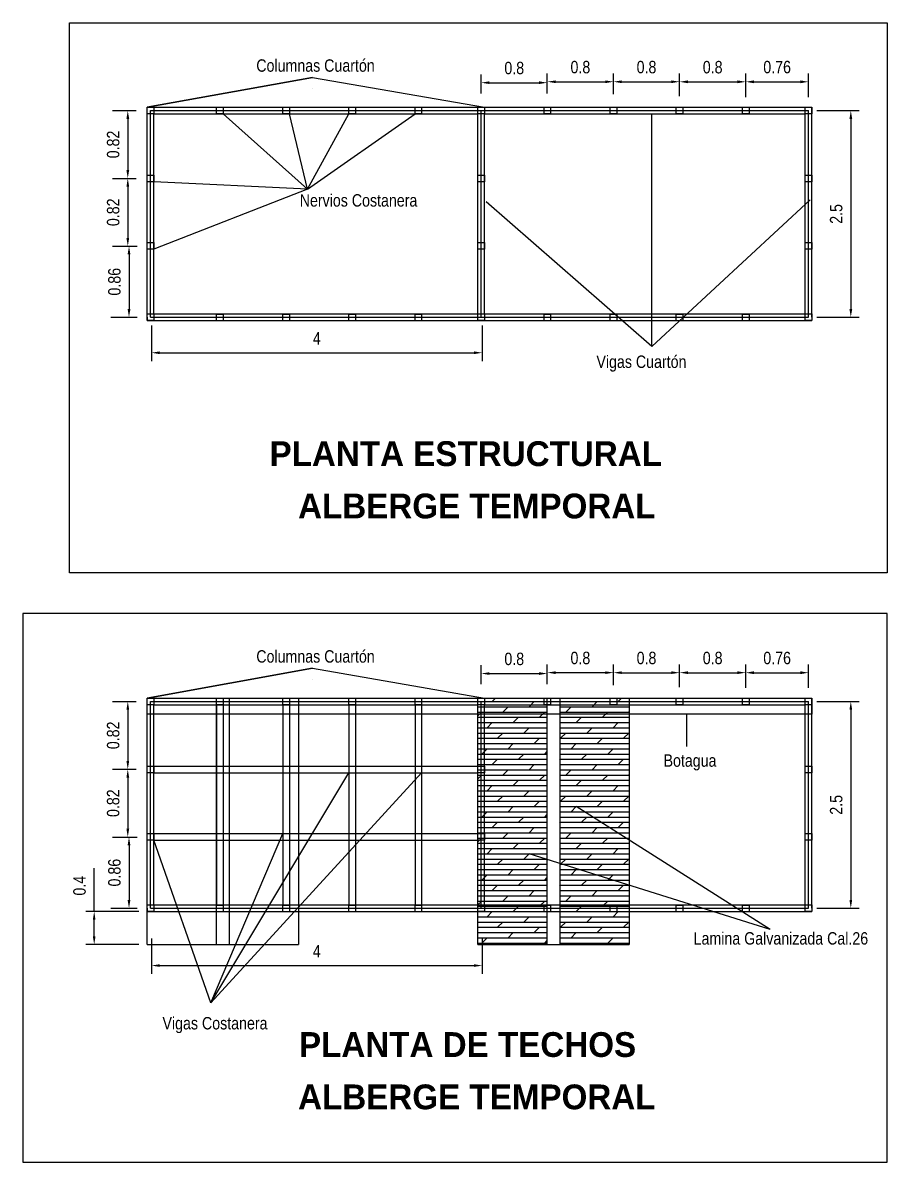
# Model space of a CAD drawing. Extents: x 104.2 to 136.4, y 194.3 to 210.3.
# Drawn here: x 104.24 to 114.7, y 196.55 to 210.33 of the extents above; entities that cross this region are included whole.
import ezdxf

# ---------------------------------------------------------------- set-up
doc = ezdxf.new("R2010")
doc.units = 0
doc.layers.get('0').update_dxf_attribs({"linetype": 'CONTINUOUS'})
doc.layers.get('DEFPOINTS').update_dxf_attribs({"linetype": 'CONTINUOUS'})
for name, color, linetype in [('COTAS', 2, 'CONTINUOUS'), ('ESTRUCTURA', 8, 'CONTINUOUS'), ('LAYER1', 9, 'CONTINUOUS'), ('MADERA', 7, 'CONTINUOUS'), ('MARCO', 1, 'CONTINUOUS'), ('TECHO', 6, 'CONTINUOUS'), ('TEXTO', 2, 'CONTINUOUS')]:
    doc.layers.add(name, color=color, linetype=linetype)
doc.styles.get("Standard").update_dxf_attribs({"font": 'ARIALN.TTF', "height": 0.15})
doc.styles.add('STYLE1', font='', dxfattribs={"height": 0.3})
doc.styles.get('STYLE1').set_extended_font_data('Britannic Bold', bold=True)
doc.dimstyles.get("Standard").update_dxf_attribs({"dimtxt": 0.18, "dimasz": 0.18, "dimexe": 0.18, "dimexo": 0.0625, "dimgap": 0.09, "dimtad": 0, "dimtih": 1, "dimtoh": 1, "dimdec": 4, "dimzin": 0, "dimtxsty": 'STANDARD', "dimcen": 0.09, "dimazin": 3, "dimtfac": 1, "dimtdec": 4, "dimtofl": 0, "dimtmove": 0, "dimatfit": 3, "dimtolj": 1, "dimtzin": 0})

# ---------------------------------------------------------------- blocks, each defined once
blk = doc.blocks.new('*D0')
at = {"color": 0, "linetype": 'BYBLOCK'}
for p, q in [((105.326, 209.267), (105.609, 209.267)), ((105.509, 209.167), (105.509, 208.547)), ((105.326, 208.447), (105.609, 208.447))]:
    blk.add_line(p, q, dxfattribs=at)
for points in [[(105.493, 209.167), (105.526, 209.167), (105.509, 209.267)], [(105.493, 208.547), (105.526, 208.547), (105.509, 208.447)]]:
    blk.add_solid(points, dxfattribs=at)
at = {"layer": 'DEFPOINTS', "color": 0, "linetype": 'BYBLOCK'}
for p in [(105.226, 209.267), (105.226, 208.447), (105.509, 208.447)]:
    blk.add_point(p, dxfattribs=at)
at = {"color": 0, "linetype": 'BYBLOCK', "insert": (105.333, 208.857), "char_height": 0.15, "attachment_point": 5, "rotation": 90}
blk.add_mtext('\\A1;0.82', dxfattribs=at)
blk = doc.blocks.new('*D1')
at = {"color": 0, "linetype": 'BYBLOCK'}
for p, q in [((105.426, 208.447), (105.609, 208.447)), ((105.509, 208.347), (105.509, 207.727)), ((105.326, 207.627), (105.609, 207.627))]:
    blk.add_line(p, q, dxfattribs=at)
for points in [[(105.493, 208.347), (105.526, 208.347), (105.509, 208.447)], [(105.493, 207.727), (105.526, 207.727), (105.509, 207.627)]]:
    blk.add_solid(points, dxfattribs=at)
at = {"layer": 'DEFPOINTS', "color": 0, "linetype": 'BYBLOCK'}
for p in [(105.326, 208.447), (105.226, 207.627), (105.509, 207.627)]:
    blk.add_point(p, dxfattribs=at)
at = {"color": 0, "linetype": 'BYBLOCK', "insert": (105.333, 208.037), "char_height": 0.15, "attachment_point": 5, "rotation": 90}
blk.add_mtext('\\A1;0.82', dxfattribs=at)
blk = doc.blocks.new('*D2')
at = {"color": 0, "linetype": 'BYBLOCK'}
for p, q in [((105.326, 207.627), (105.624, 207.627)), ((105.524, 207.527), (105.524, 206.867)), ((105.306, 206.767), (105.624, 206.767))]:
    blk.add_line(p, q, dxfattribs=at)
for points in [[(105.507, 207.527), (105.541, 207.527), (105.524, 207.627)], [(105.507, 206.867), (105.541, 206.867), (105.524, 206.767)]]:
    blk.add_solid(points, dxfattribs=at)
at = {"layer": 'DEFPOINTS', "color": 0, "linetype": 'BYBLOCK'}
for p in [(105.226, 207.627), (105.206, 206.767), (105.524, 206.767)]:
    blk.add_point(p, dxfattribs=at)
at = {"color": 0, "linetype": 'BYBLOCK', "insert": (105.348, 207.197), "char_height": 0.15, "attachment_point": 5, "rotation": 90}
blk.add_mtext('\\A1;0.86', dxfattribs=at)
blk = doc.blocks.new('*D3')
at = {"color": 0, "linetype": 'BYBLOCK'}
for p, q in [((109.784, 209.953), (109.784, 210.182)), ((110.584, 209.953), (110.584, 210.182)), ((109.884, 210.082), (110.484, 210.082))]:
    blk.add_line(p, q, dxfattribs=at)
for points in [[(109.884, 210.099), (109.884, 210.066), (109.784, 210.082)], [(110.484, 210.099), (110.484, 210.066), (110.584, 210.082)]]:
    blk.add_solid(points, dxfattribs=at)
at = {"layer": 'DEFPOINTS', "color": 0, "linetype": 'BYBLOCK'}
for p in [(110.584, 210.082), (109.784, 209.853), (110.584, 209.853)]:
    blk.add_point(p, dxfattribs=at)
at = {"color": 0, "linetype": 'BYBLOCK', "insert": (110.184, 210.259), "char_height": 0.15, "attachment_point": 5}
blk.add_mtext('\\A1;0.8', dxfattribs=at)
blk = doc.blocks.new('*D4')
at = {"color": 0, "linetype": 'BYBLOCK'}
for p, q in [((110.584, 209.953), (110.584, 210.194)), ((111.384, 209.953), (111.384, 210.194)), ((110.684, 210.094), (111.284, 210.094))]:
    blk.add_line(p, q, dxfattribs=at)
for points in [[(110.684, 210.11), (110.684, 210.077), (110.584, 210.094)], [(111.284, 210.11), (111.284, 210.077), (111.384, 210.094)]]:
    blk.add_solid(points, dxfattribs=at)
at = {"layer": 'DEFPOINTS', "color": 0, "linetype": 'BYBLOCK'}
for p in [(111.384, 210.094), (110.584, 209.853), (111.384, 209.853)]:
    blk.add_point(p, dxfattribs=at)
at = {"color": 0, "linetype": 'BYBLOCK', "insert": (110.984, 210.27), "char_height": 0.15, "attachment_point": 5}
blk.add_mtext('\\A1;0.8', dxfattribs=at)
blk = doc.blocks.new('*D5')
at = {"color": 0, "linetype": 'BYBLOCK'}
for p, q in [((111.384, 209.953), (111.384, 210.205)), ((112.184, 209.953), (112.184, 210.205)), ((111.484, 210.105), (112.084, 210.105))]:
    blk.add_line(p, q, dxfattribs=at)
for points in [[(111.484, 210.121), (111.484, 210.088), (111.384, 210.105)], [(112.084, 210.121), (112.084, 210.088), (112.184, 210.105)]]:
    blk.add_solid(points, dxfattribs=at)
at = {"layer": 'DEFPOINTS', "color": 0, "linetype": 'BYBLOCK'}
for p in [(112.184, 210.105), (111.384, 209.853), (112.184, 209.853)]:
    blk.add_point(p, dxfattribs=at)
at = {"color": 0, "linetype": 'BYBLOCK', "insert": (111.784, 210.281), "char_height": 0.15, "attachment_point": 5}
blk.add_mtext('\\A1;0.8', dxfattribs=at)
blk = doc.blocks.new('*D6')
at = {"color": 0, "linetype": 'BYBLOCK'}
for p, q in [((112.184, 209.953), (112.184, 210.227)), ((112.984, 209.953), (112.984, 210.227)), ((112.284, 210.127), (112.884, 210.127))]:
    blk.add_line(p, q, dxfattribs=at)
for points in [[(112.284, 210.144), (112.284, 210.11), (112.184, 210.127)], [(112.884, 210.144), (112.884, 210.11), (112.984, 210.127)]]:
    blk.add_solid(points, dxfattribs=at)
at = {"layer": 'DEFPOINTS', "color": 0, "linetype": 'BYBLOCK'}
for p in [(112.984, 210.127), (112.184, 209.853), (112.984, 209.853)]:
    blk.add_point(p, dxfattribs=at)
at = {"color": 0, "linetype": 'BYBLOCK', "insert": (112.584, 210.303), "char_height": 0.15, "attachment_point": 5}
blk.add_mtext('\\A1;0.8', dxfattribs=at)
blk = doc.blocks.new('*D7')
at = {"color": 0, "linetype": 'BYBLOCK'}
for p, q in [((112.984, 209.953), (112.984, 210.238)), ((113.744, 209.953), (113.744, 210.238)), ((113.084, 210.138), (113.644, 210.138))]:
    blk.add_line(p, q, dxfattribs=at)
for points in [[(113.084, 210.155), (113.084, 210.121), (112.984, 210.138)], [(113.644, 210.155), (113.644, 210.121), (113.744, 210.138)]]:
    blk.add_solid(points, dxfattribs=at)
at = {"layer": 'DEFPOINTS', "color": 0, "linetype": 'BYBLOCK'}
for p in [(113.744, 210.138), (112.984, 209.853), (113.744, 209.853)]:
    blk.add_point(p, dxfattribs=at)
at = {"color": 0, "linetype": 'BYBLOCK', "insert": (113.364, 210.315), "char_height": 0.15, "attachment_point": 5}
blk.add_mtext('\\A1;0.76', dxfattribs=at)
blk = doc.blocks.new('*D8')
at = {"color": 0, "linetype": 'BYBLOCK'}
for p, q in [((113.844, 209.267), (114.355, 209.267)), ((114.255, 209.167), (114.255, 206.867)), ((113.844, 206.767), (114.355, 206.767))]:
    blk.add_line(p, q, dxfattribs=at)
for points in [[(114.239, 209.167), (114.272, 209.167), (114.255, 209.267)], [(114.239, 206.867), (114.272, 206.867), (114.255, 206.767)]]:
    blk.add_solid(points, dxfattribs=at)
at = {"layer": 'DEFPOINTS', "color": 0, "linetype": 'BYBLOCK'}
for p in [(113.744, 209.267), (113.744, 206.767), (114.255, 206.767)]:
    blk.add_point(p, dxfattribs=at)
at = {"color": 0, "linetype": 'BYBLOCK', "insert": (114.079, 208.017), "char_height": 0.15, "attachment_point": 5, "rotation": 90}
blk.add_mtext('\\A1;2.5', dxfattribs=at)
blk = doc.blocks.new('*D9')
at = {"color": 0, "linetype": 'BYBLOCK'}
for p, q in [((109.784, 206.667), (109.784, 206.238)), ((113.784, 206.667), (113.784, 206.238)), ((109.884, 206.338), (113.684, 206.338))]:
    blk.add_line(p, q, dxfattribs=at)
for points in [[(109.884, 206.355), (109.884, 206.322), (109.784, 206.338)], [(113.684, 206.355), (113.684, 206.322), (113.784, 206.338)]]:
    blk.add_solid(points, dxfattribs=at)
at = {"layer": 'DEFPOINTS', "color": 0, "linetype": 'BYBLOCK'}
for p in [(109.784, 206.767), (113.784, 206.767), (113.784, 206.338)]:
    blk.add_point(p, dxfattribs=at)
at = {"color": 0, "linetype": 'BYBLOCK', "insert": (111.784, 206.513), "char_height": 0.15, "attachment_point": 5}
blk.add_mtext('\\A1;4', dxfattribs=at)
blk = doc.blocks.new('*D19')
at = {"color": 0, "linetype": 'BYBLOCK'}
for p, q in [((111.384, 209.464), (111.384, 209.715)), ((111.484, 209.615), (112.084, 209.615)), ((112.184, 209.464), (112.184, 209.715))]:
    blk.add_line(p, q, dxfattribs=at)
for points in [[(111.484, 209.632), (111.484, 209.599), (111.384, 209.615)], [(112.084, 209.632), (112.084, 209.599), (112.184, 209.615)]]:
    blk.add_solid(points, dxfattribs=at)
at = {"layer": 'DEFPOINTS', "color": 0, "linetype": 'BYBLOCK'}
for p in [(112.184, 209.615), (111.384, 209.364), (112.184, 209.364)]:
    blk.add_point(p, dxfattribs=at)
at = {"color": 0, "linetype": 'BYBLOCK', "insert": (111.784, 209.792), "char_height": 0.15, "attachment_point": 5}
blk.add_mtext('\\A1;0.8', dxfattribs=at)
blk = doc.blocks.new('*D23')
at = {"color": 0, "linetype": 'BYBLOCK'}
for p, q in [((105.796, 206.667), (105.796, 206.238)), ((109.796, 206.667), (109.796, 206.238)), ((105.896, 206.338), (109.696, 206.338))]:
    blk.add_line(p, q, dxfattribs=at)
for points in [[(105.896, 206.355), (105.896, 206.322), (105.796, 206.338)], [(109.696, 206.355), (109.696, 206.322), (109.796, 206.338)]]:
    blk.add_solid(points, dxfattribs=at)
at = {"layer": 'DEFPOINTS', "color": 0, "linetype": 'BYBLOCK'}
for p in [(105.796, 206.767), (109.796, 206.767), (109.796, 206.338)]:
    blk.add_point(p, dxfattribs=at)
at = {"color": 0, "linetype": 'BYBLOCK', "insert": (107.796, 206.513), "char_height": 0.15, "attachment_point": 5}
blk.add_mtext('\\A1;4', dxfattribs=at)
blk = doc.blocks.new('*D16')
at = {"color": 0, "linetype": 'BYBLOCK'}
for p, q in [((105.326, 207.627), (105.624, 207.627)), ((105.524, 207.527), (105.524, 206.867)), ((105.306, 206.767), (105.624, 206.767))]:
    blk.add_line(p, q, dxfattribs=at)
for points in [[(105.507, 207.527), (105.541, 207.527), (105.524, 207.627)], [(105.507, 206.867), (105.541, 206.867), (105.524, 206.767)]]:
    blk.add_solid(points, dxfattribs=at)
at = {"layer": 'DEFPOINTS', "color": 0, "linetype": 'BYBLOCK'}
for p in [(105.226, 207.627), (105.206, 206.767), (105.524, 206.767)]:
    blk.add_point(p, dxfattribs=at)
at = {"color": 0, "linetype": 'BYBLOCK', "insert": (105.348, 207.197), "char_height": 0.15, "attachment_point": 5, "rotation": 90}
blk.add_mtext('\\A1;0.86', dxfattribs=at)
blk = doc.blocks.new('*D14')
at = {"color": 0, "linetype": 'BYBLOCK'}
for p, q in [((105.326, 209.267), (105.609, 209.267)), ((105.509, 209.167), (105.509, 208.547)), ((105.326, 208.447), (105.609, 208.447))]:
    blk.add_line(p, q, dxfattribs=at)
for points in [[(105.493, 209.167), (105.526, 209.167), (105.509, 209.267)], [(105.493, 208.547), (105.526, 208.547), (105.509, 208.447)]]:
    blk.add_solid(points, dxfattribs=at)
at = {"layer": 'DEFPOINTS', "color": 0, "linetype": 'BYBLOCK'}
for p in [(105.226, 209.267), (105.226, 208.447), (105.509, 208.447)]:
    blk.add_point(p, dxfattribs=at)
at = {"color": 0, "linetype": 'BYBLOCK', "insert": (105.333, 208.857), "char_height": 0.15, "attachment_point": 5, "rotation": 90}
blk.add_mtext('\\A1;0.82', dxfattribs=at)
blk = doc.blocks.new('*D15')
at = {"color": 0, "linetype": 'BYBLOCK'}
for p, q in [((105.426, 208.447), (105.609, 208.447)), ((105.509, 208.347), (105.509, 207.727)), ((105.326, 207.627), (105.609, 207.627))]:
    blk.add_line(p, q, dxfattribs=at)
for points in [[(105.493, 208.347), (105.526, 208.347), (105.509, 208.447)], [(105.493, 207.727), (105.526, 207.727), (105.509, 207.627)]]:
    blk.add_solid(points, dxfattribs=at)
at = {"layer": 'DEFPOINTS', "color": 0, "linetype": 'BYBLOCK'}
for p in [(105.326, 208.447), (105.226, 207.627), (105.509, 207.627)]:
    blk.add_point(p, dxfattribs=at)
at = {"color": 0, "linetype": 'BYBLOCK', "insert": (105.333, 208.037), "char_height": 0.15, "attachment_point": 5, "rotation": 90}
blk.add_mtext('\\A1;0.82', dxfattribs=at)
blk = doc.blocks.new('*D17')
at = {"color": 0, "linetype": 'BYBLOCK'}
for p, q in [((109.784, 209.475), (109.784, 209.705)), ((109.884, 209.605), (110.484, 209.605)), ((110.584, 209.475), (110.584, 209.705))]:
    blk.add_line(p, q, dxfattribs=at)
for points in [[(109.884, 209.621), (109.884, 209.588), (109.784, 209.605)], [(110.484, 209.621), (110.484, 209.588), (110.584, 209.605)]]:
    blk.add_solid(points, dxfattribs=at)
at = {"layer": 'DEFPOINTS', "color": 0, "linetype": 'BYBLOCK'}
for p in [(110.584, 209.605), (109.784, 209.375), (110.584, 209.375)]:
    blk.add_point(p, dxfattribs=at)
at = {"color": 0, "linetype": 'BYBLOCK', "insert": (110.184, 209.781), "char_height": 0.15, "attachment_point": 5}
blk.add_mtext('\\A1;0.8', dxfattribs=at)
blk = doc.blocks.new('*D18')
at = {"color": 0, "linetype": 'BYBLOCK'}
for p, q in [((110.584, 209.475), (110.584, 209.716)), ((110.684, 209.616), (111.284, 209.616)), ((111.384, 209.475), (111.384, 209.716))]:
    blk.add_line(p, q, dxfattribs=at)
for points in [[(110.684, 209.632), (110.684, 209.599), (110.584, 209.616)], [(111.284, 209.632), (111.284, 209.599), (111.384, 209.616)]]:
    blk.add_solid(points, dxfattribs=at)
at = {"layer": 'DEFPOINTS', "color": 0, "linetype": 'BYBLOCK'}
for p in [(111.384, 209.616), (110.584, 209.375), (111.384, 209.375)]:
    blk.add_point(p, dxfattribs=at)
at = {"color": 0, "linetype": 'BYBLOCK', "insert": (110.984, 209.792), "char_height": 0.15, "attachment_point": 5}
blk.add_mtext('\\A1;0.8', dxfattribs=at)
blk = doc.blocks.new('*D21')
at = {"color": 0, "linetype": 'BYBLOCK'}
for p, q in [((112.984, 209.43), (112.984, 209.715)), ((113.084, 209.615), (113.644, 209.615)), ((113.744, 209.43), (113.744, 209.715))]:
    blk.add_line(p, q, dxfattribs=at)
for points in [[(113.084, 209.632), (113.084, 209.598), (112.984, 209.615)], [(113.644, 209.632), (113.644, 209.598), (113.744, 209.615)]]:
    blk.add_solid(points, dxfattribs=at)
at = {"layer": 'DEFPOINTS', "color": 0, "linetype": 'BYBLOCK'}
for p in [(113.744, 209.615), (112.984, 209.33), (113.744, 209.33)]:
    blk.add_point(p, dxfattribs=at)
at = {"color": 0, "linetype": 'BYBLOCK', "insert": (113.364, 209.792), "char_height": 0.15, "attachment_point": 5}
blk.add_mtext('\\A1;0.76', dxfattribs=at)
blk = doc.blocks.new('*D20')
at = {"color": 0, "linetype": 'BYBLOCK'}
for p, q in [((112.184, 209.442), (112.184, 209.715)), ((112.284, 209.615), (112.884, 209.615)), ((112.984, 209.442), (112.984, 209.715))]:
    blk.add_line(p, q, dxfattribs=at)
for points in [[(112.284, 209.632), (112.284, 209.599), (112.184, 209.615)], [(112.884, 209.632), (112.884, 209.599), (112.984, 209.615)]]:
    blk.add_solid(points, dxfattribs=at)
at = {"layer": 'DEFPOINTS', "color": 0, "linetype": 'BYBLOCK'}
for p in [(112.984, 209.615), (112.184, 209.342), (112.984, 209.342)]:
    blk.add_point(p, dxfattribs=at)
at = {"color": 0, "linetype": 'BYBLOCK', "insert": (112.584, 209.792), "char_height": 0.15, "attachment_point": 5}
blk.add_mtext('\\A1;0.8', dxfattribs=at)
blk = doc.blocks.new('*D22')
at = {"color": 0, "linetype": 'BYBLOCK'}
for p, q in [((113.844, 209.267), (114.355, 209.267)), ((114.255, 209.167), (114.255, 206.867)), ((113.844, 206.767), (114.355, 206.767))]:
    blk.add_line(p, q, dxfattribs=at)
for points in [[(114.239, 209.167), (114.272, 209.167), (114.255, 209.267)], [(114.239, 206.867), (114.272, 206.867), (114.255, 206.767)]]:
    blk.add_solid(points, dxfattribs=at)
at = {"layer": 'DEFPOINTS', "color": 0, "linetype": 'BYBLOCK'}
for p in [(113.744, 209.267), (113.744, 206.767), (114.255, 206.767)]:
    blk.add_point(p, dxfattribs=at)
at = {"color": 0, "linetype": 'BYBLOCK', "insert": (114.079, 208.017), "char_height": 0.15, "attachment_point": 5, "rotation": 90}
blk.add_mtext('\\A1;2.5', dxfattribs=at)
blk = doc.blocks.new('*D24')
at = {"color": 0, "linetype": 'BYBLOCK'}
for p, q in [((105.103, 199.581), (105.103, 200.105)), ((105.644, 199.581), (105.003, 199.581)), ((105.103, 199.281), (105.103, 199.481)), ((105.644, 199.181), (105.003, 199.181))]:
    blk.add_line(p, q, dxfattribs=at)
for points in [[(105.086, 199.481), (105.119, 199.481), (105.103, 199.581)], [(105.086, 199.281), (105.119, 199.281), (105.103, 199.181)]]:
    blk.add_solid(points, dxfattribs=at)
at = {"layer": 'DEFPOINTS', "color": 0, "linetype": 'BYBLOCK'}
for p in [(105.103, 199.581), (105.744, 199.581), (105.744, 199.181)]:
    blk.add_point(p, dxfattribs=at)
at = {"color": 0, "linetype": 'BYBLOCK', "insert": (104.926, 199.893), "char_height": 0.15, "attachment_point": 5, "rotation": 90}
blk.add_mtext('\\A1;0.4', dxfattribs=at)

msp = doc.modelspace()

# ---------------------------------------------------------------- hatches: boundary and pattern name
at = {"layer": 'LAYER1'}
h = msp.add_hatch(dxfattribs=at)
h.set_pattern_fill('DOLMIT', color=256, scale=0.01, style=0)
edge = h.paths.add_edge_path()
edge.add_line((110.584, 199.181), (110.584, 202.161))
edge.add_line((110.584, 202.161), (111.574, 202.161))
edge.add_line((111.574, 202.161), (111.574, 199.181))
edge.add_line((109.744, 199.181), (109.744, 202.161))
edge.add_line((109.744, 202.161), (110.734, 202.161))
edge.add_line((110.734, 202.161), (110.734, 199.181))

# ---------------------------------------------------------------- linework, layer by layer
at = {"layer": 'COTAS'}
msp.add_line((112.271, 201.577), (112.271, 201.968), dxfattribs=at)
at = {"layer": 'ESTRUCTURA'}
for p, q in [((106.584, 202.081), (106.584, 199.659)), ((106.664, 202.081), (106.664, 199.659)), ((107.384, 202.081), (107.384, 199.659)), ((107.464, 202.081), (107.464, 199.659)), ((108.184, 202.081), (108.184, 199.659)), ((108.264, 202.081), (108.264, 199.659)), ((108.984, 202.081), (108.984, 199.659)), ((109.064, 202.081), (109.064, 199.659)), ((105.824, 201.339), (109.744, 201.339)), ((105.824, 201.259), (109.744, 201.259)), ((105.824, 200.524), (109.744, 200.524)), ((105.824, 200.444), (109.744, 200.444))]:
    msp.add_line(p, q, dxfattribs=at)
for points in [[(105.744, 209.227), (105.744, 209.307), (105.824, 209.307), (105.824, 209.227)], [(106.584, 209.227), (106.584, 209.307), (106.664, 209.307), (106.664, 209.227)], [(107.384, 209.227), (107.384, 209.307), (107.464, 209.307), (107.464, 209.227)], [(108.184, 209.227), (108.184, 209.307), (108.264, 209.307), (108.264, 209.227)], [(108.984, 209.227), (108.984, 209.307), (109.064, 209.307), (109.064, 209.227)], [(109.744, 209.227), (109.744, 209.307), (109.824, 209.307), (109.824, 209.227)], [(109.744, 209.227), (109.744, 209.307), (109.824, 209.307), (109.824, 209.227)], [(109.744, 209.227), (109.744, 209.307), (109.824, 209.307), (109.824, 209.227)], [(110.544, 209.227), (110.544, 209.307), (110.624, 209.307), (110.624, 209.227)], [(111.344, 209.227), (111.344, 209.307), (111.424, 209.307), (111.424, 209.227)], [(112.144, 209.227), (112.144, 209.307), (112.224, 209.307), (112.224, 209.227)], [(112.944, 209.227), (112.944, 209.307), (113.024, 209.307), (113.024, 209.227)], [(113.704, 209.227), (113.704, 209.307), (113.784, 209.307), (113.784, 209.227)], [(113.704, 209.227), (113.704, 209.307), (113.784, 209.307), (113.784, 209.227)], [(113.704, 209.227), (113.704, 209.307), (113.784, 209.307), (113.784, 209.227)], [(113.704, 209.227), (113.704, 209.307), (113.784, 209.307), (113.784, 209.227)], [(105.744, 208.405), (105.744, 208.485), (105.824, 208.485), (105.824, 208.405)], [(109.744, 208.405), (109.744, 208.485), (109.824, 208.485), (109.824, 208.405)], [(113.704, 208.405), (113.704, 208.485), (113.784, 208.485), (113.784, 208.405)], [(105.744, 207.59), (105.744, 207.67), (105.824, 207.67), (105.824, 207.59)], [(109.744, 207.59), (109.744, 207.67), (109.824, 207.67), (109.824, 207.59)], [(113.704, 207.59), (113.704, 207.67), (113.784, 207.67), (113.784, 207.59)], [(105.744, 206.727), (105.744, 206.807), (105.824, 206.807), (105.824, 206.727)], [(106.584, 206.725), (106.584, 206.805), (106.664, 206.805), (106.664, 206.725)], [(107.384, 206.725), (107.384, 206.805), (107.464, 206.805), (107.464, 206.725)], [(108.184, 206.725), (108.184, 206.805), (108.264, 206.805), (108.264, 206.725)], [(108.984, 206.725), (108.984, 206.805), (109.064, 206.805), (109.064, 206.725)], [(109.744, 206.727), (109.744, 206.807), (109.824, 206.807), (109.824, 206.727)], [(109.744, 206.727), (109.744, 206.807), (109.824, 206.807), (109.824, 206.727)], [(109.744, 206.727), (109.744, 206.807), (109.824, 206.807), (109.824, 206.727)], [(110.544, 206.725), (110.544, 206.805), (110.624, 206.805), (110.624, 206.725)], [(111.344, 206.725), (111.344, 206.805), (111.424, 206.805), (111.424, 206.725)], [(112.144, 206.725), (112.144, 206.805), (112.224, 206.805), (112.224, 206.725)], [(112.944, 206.725), (112.944, 206.805), (113.024, 206.805), (113.024, 206.725)], [(113.704, 206.727), (113.704, 206.807), (113.784, 206.807), (113.784, 206.727)], [(113.704, 206.727), (113.704, 206.807), (113.784, 206.807), (113.784, 206.727)], [(113.704, 206.727), (113.704, 206.807), (113.784, 206.807), (113.784, 206.727)], [(113.704, 206.727), (113.704, 206.807), (113.784, 206.807), (113.784, 206.727)], [(105.744, 202.081), (105.744, 202.161), (105.824, 202.161), (105.824, 202.081)], [(106.584, 202.081), (106.584, 202.161), (106.664, 202.161), (106.664, 202.081)], [(107.384, 202.081), (107.384, 202.161), (107.464, 202.161), (107.464, 202.081)], [(108.184, 202.081), (108.184, 202.161), (108.264, 202.161), (108.264, 202.081)], [(108.984, 202.081), (108.984, 202.161), (109.064, 202.161), (109.064, 202.081)], [(109.744, 202.081), (109.744, 202.161), (109.824, 202.161), (109.824, 202.081)], [(109.744, 202.081), (109.744, 202.161), (109.824, 202.161), (109.824, 202.081)], [(109.744, 202.081), (109.744, 202.161), (109.824, 202.161), (109.824, 202.081)], [(110.544, 202.081), (110.544, 202.161), (110.624, 202.161), (110.624, 202.081)], [(111.344, 202.081), (111.344, 202.161), (111.424, 202.161), (111.424, 202.081)], [(112.144, 202.081), (112.144, 202.161), (112.224, 202.161), (112.224, 202.081)], [(112.944, 202.081), (112.944, 202.161), (113.024, 202.161), (113.024, 202.081)], [(113.704, 202.081), (113.704, 202.161), (113.784, 202.161), (113.784, 202.081)], [(113.704, 202.081), (113.704, 202.161), (113.784, 202.161), (113.784, 202.081)], [(113.704, 202.081), (113.704, 202.161), (113.784, 202.161), (113.784, 202.081)], [(113.704, 202.081), (113.704, 202.161), (113.784, 202.161), (113.784, 202.081)], [(105.744, 201.259), (105.744, 201.339), (105.824, 201.339), (105.824, 201.259)], [(109.744, 201.259), (109.744, 201.339), (109.824, 201.339), (109.824, 201.259)], [(113.704, 201.259), (113.704, 201.339), (113.784, 201.339), (113.784, 201.259)], [(105.744, 200.444), (105.744, 200.524), (105.824, 200.524), (105.824, 200.444)], [(109.744, 200.444), (109.744, 200.524), (109.824, 200.524), (109.824, 200.444)], [(113.704, 200.444), (113.704, 200.524), (113.784, 200.524), (113.784, 200.444)], [(105.744, 199.581), (105.744, 199.661), (105.824, 199.661), (105.824, 199.581)], [(106.584, 199.579), (106.584, 199.659), (106.664, 199.659), (106.664, 199.579)], [(107.384, 199.579), (107.384, 199.659), (107.464, 199.659), (107.464, 199.579)], [(108.184, 199.579), (108.184, 199.659), (108.264, 199.659), (108.264, 199.579)], [(108.984, 199.579), (108.984, 199.659), (109.064, 199.659), (109.064, 199.579)], [(109.744, 199.581), (109.744, 199.661), (109.824, 199.661), (109.824, 199.581)], [(109.744, 199.581), (109.744, 199.661), (109.824, 199.661), (109.824, 199.581)], [(109.744, 199.581), (109.744, 199.661), (109.824, 199.661), (109.824, 199.581)], [(110.544, 199.579), (110.544, 199.659), (110.624, 199.659), (110.624, 199.579)], [(111.344, 199.579), (111.344, 199.659), (111.424, 199.659), (111.424, 199.579)], [(112.144, 199.579), (112.144, 199.659), (112.224, 199.659), (112.224, 199.579)], [(112.944, 199.579), (112.944, 199.659), (113.024, 199.659), (113.024, 199.579)], [(113.704, 199.581), (113.704, 199.661), (113.784, 199.661), (113.784, 199.581)], [(113.704, 199.581), (113.704, 199.661), (113.784, 199.661), (113.784, 199.581)], [(113.704, 199.581), (113.704, 199.661), (113.784, 199.661), (113.784, 199.581)], [(113.704, 199.581), (113.704, 199.661), (113.784, 199.661), (113.784, 199.581)]]:
    msp.add_lwpolyline(points, close=True, dxfattribs=at)
at = {"layer": 'LAYER1'}
for p, q in [((105.784, 209.267), (109.744, 209.267)), ((105.784, 206.767), (105.784, 209.267)), ((109.744, 209.267), (113.744, 209.267)), ((109.784, 206.767), (109.784, 209.267)), ((109.784, 206.767), (109.784, 209.267)), ((109.784, 206.767), (109.784, 209.267)), ((113.744, 206.767), (113.744, 209.267)), ((113.744, 206.767), (113.744, 209.267)), ((113.744, 206.767), (113.744, 209.267)), ((113.744, 206.767), (113.744, 209.267)), ((105.784, 206.767), (109.744, 206.767)), ((109.744, 206.767), (113.744, 206.767)), ((105.784, 202.121), (109.744, 202.121)), ((105.784, 199.621), (105.784, 202.121)), ((109.744, 202.121), (113.744, 202.121)), ((109.784, 199.621), (109.784, 202.121)), ((109.784, 199.621), (109.784, 202.121)), ((109.784, 199.621), (109.784, 202.121)), ((113.744, 199.621), (113.744, 202.121)), ((113.744, 199.621), (113.744, 202.121)), ((113.744, 199.621), (113.744, 202.121)), ((113.744, 199.621), (113.744, 202.121)), ((105.784, 199.621), (109.744, 199.621)), ((109.744, 199.621), (113.744, 199.621))]:
    msp.add_line(p, q, dxfattribs=at)
at = {"layer": 'MADERA'}
for p, q in [((105.744, 209.307), (109.744, 209.307)), ((105.744, 209.267), (105.744, 209.307)), ((105.744, 206.767), (105.744, 209.267)), ((105.824, 209.227), (109.744, 209.227)), ((105.824, 206.807), (105.824, 209.227)), ((105.824, 209.227), (109.744, 209.227)), ((109.744, 209.307), (113.744, 209.307)), ((109.744, 206.807), (109.744, 209.227)), ((109.744, 206.807), (109.744, 209.227)), ((109.824, 206.807), (109.824, 209.227)), ((109.824, 209.227), (113.704, 209.227)), ((113.704, 206.807), (113.704, 209.227)), ((113.744, 209.307), (113.784, 209.307)), ((113.784, 206.767), (113.784, 209.307)), ((105.744, 208.445), (105.744, 208.485)), ((105.744, 207.63), (105.744, 207.67)), ((105.744, 206.767), (105.744, 206.727)), ((105.744, 206.727), (109.744, 206.727)), ((105.824, 206.807), (109.744, 206.807)), ((109.744, 206.727), (113.784, 206.727)), ((109.824, 206.807), (113.704, 206.807)), ((113.784, 206.767), (113.784, 206.727)), ((105.744, 202.161), (109.744, 202.161)), ((105.744, 202.121), (105.744, 202.161)), ((109.744, 202.161), (113.744, 202.161)), ((113.744, 202.161), (113.784, 202.161)), ((113.784, 199.621), (113.784, 202.161)), ((105.744, 199.621), (105.744, 202.121)), ((105.824, 202.081), (109.744, 202.081)), ((105.824, 202.081), (109.744, 202.081)), ((105.824, 199.661), (105.824, 202.081)), ((109.744, 199.661), (109.744, 202.081)), ((109.744, 199.661), (109.744, 202.081)), ((109.824, 202.081), (113.704, 202.081)), ((109.824, 199.661), (109.824, 202.081)), ((113.704, 199.661), (113.704, 202.081)), ((105.744, 201.299), (105.744, 201.339)), ((105.744, 200.484), (105.744, 200.524)), ((105.744, 199.621), (105.744, 199.581)), ((105.744, 199.581), (109.744, 199.581)), ((105.824, 199.661), (109.744, 199.661)), ((109.744, 199.581), (113.784, 199.581)), ((109.824, 199.661), (113.704, 199.661)), ((113.784, 199.621), (113.784, 199.581))]:
    msp.add_line(p, q, dxfattribs=at)
at = {"layer": 'MARCO'}
for points in [[(104.805, 210.329), (114.696, 210.329), (114.696, 203.675), (104.805, 203.675)], [(114.696, 203.183), (104.239, 203.183), (104.239, 196.549), (114.696, 196.549)]]:
    msp.add_lwpolyline(points, close=True, dxfattribs=at)
at = {"layer": 'TECHO'}
for p, q in [((105.744, 199.181), (106.734, 199.181)), ((106.734, 199.181), (107.574, 199.181)), ((109.744, 199.181), (111.574, 199.181))]:
    msp.add_line(p, q, dxfattribs=at)
for points in [[(105.744, 199.181), (105.744, 202.161), (106.734, 202.161), (106.734, 199.181)], [(106.584, 199.181), (106.584, 202.161), (107.574, 202.161), (107.574, 199.181)], [(109.744, 199.181), (109.744, 202.161), (110.734, 202.161), (110.734, 199.181)], [(110.584, 199.181), (110.584, 202.161), (111.574, 202.161), (111.574, 199.181)]]:
    msp.add_lwpolyline(points, dxfattribs=at)
msp.add_lwpolyline([(105.744, 202.161), (113.784, 202.161), (113.784, 201.968), (105.744, 201.968)], close=True, dxfattribs=at)
at = {"layer": 'TEXTO'}
for p, q in [((107.744, 209.669), (105.744, 209.307)), ((105.744, 209.307), (107.744, 209.669)), ((107.744, 209.669), (109.824, 209.307)), ((107.744, 209.538), (107.744, 209.538)), ((107.685, 208.317), (106.664, 209.227)), ((107.685, 208.317), (107.464, 209.227)), ((107.685, 208.317), (108.184, 209.227)), ((107.685, 208.317), (108.984, 209.227)), ((111.849, 206.414), (111.849, 209.227)), ((107.685, 208.317), (105.824, 208.405)), ((107.685, 208.317), (105.824, 207.59)), ((111.849, 206.414), (109.843, 208.163)), ((111.849, 206.414), (113.763, 208.187)), ((105.744, 202.161), (107.744, 202.523)), ((107.744, 202.523), (105.744, 202.161)), ((107.744, 202.523), (109.824, 202.161)), ((107.744, 202.392), (107.744, 202.392)), ((106.513, 198.477), (108.184, 201.259)), ((106.513, 198.477), (109.064, 201.259)), ((113.281, 199.362), (110.934, 200.85)), ((106.513, 198.477), (107.384, 200.524)), ((106.513, 198.477), (105.824, 200.444)), ((113.281, 199.362), (110.363, 200.279))]:
    msp.add_line(p, q, dxfattribs=at)

# ---------------------------------------------------------------- texts
for s, p in [(' Columnas Cuartón', (107.016, 209.737)), ('Nervios Costanera', (107.589, 208.106)), ('Vigas Cuartón', (111.178, 206.155)), (' Columnas Cuartón', (107.016, 202.591)), ('Botagua', (111.99, 201.332)), ('Lamina Galvanizada Cal.26', (112.354, 199.181)), ('Vigas Costanera', (105.929, 198.155))]:
    msp.add_text(s, height=0.15, dxfattribs=at).set_placement(p)
at = {"layer": 'TEXTO', "style": 'STYLE1'}
for s, p in [('PLANTA ESTRUCTURAL ', (107.224, 204.968)), ('ALBERGE TEMPORAL', (107.569, 204.335)), ('PLANTA DE TECHOS ', (107.58, 197.822)), ('ALBERGE TEMPORAL', (107.569, 197.189))]:
    msp.add_text(s, height=0.3, dxfattribs=at).set_placement(p)

# ---------------------------------------------------------------- dimensions: what is measured, and where the dimension line sits
at = {"layer": 'COTAS'}
for base, p1, p2, picture, middle, set_off in [((110.584, 209.605), (109.784, 209.375), (110.584, 209.375), '*D3', (110.184, 209.781), (0, -0.478)), ((111.384, 209.616), (110.584, 209.375), (111.384, 209.375), '*D4', (110.984, 209.792), (0, -0.478)), ((112.184, 209.615), (111.384, 209.364), (112.184, 209.364), '*D5', (111.784, 209.792), (0, -0.489)), ((112.984, 209.615), (112.184, 209.342), (112.984, 209.342), '*D6', (112.584, 209.792), (0, -0.512)), ((113.744, 209.615), (112.984, 209.33), (113.744, 209.33), '*D7', (113.364, 209.792), (0, -0.523)), ((109.796, 206.338), (105.796, 206.767), (109.796, 206.767), '*D9', (107.796, 206.513), (-3.988, 0)), ((110.584, 202.459), (109.784, 202.229), (110.584, 202.229), '*D17', (110.184, 202.635), (0, -7.146)), ((111.384, 202.47), (110.584, 202.229), (111.384, 202.229), '*D18', (110.984, 202.646), (0, -7.146)), ((112.184, 202.47), (111.384, 202.218), (112.184, 202.218), '*D19', (111.784, 202.646), (0, -7.146)), ((112.984, 202.47), (112.184, 202.196), (112.984, 202.196), '*D20', (112.584, 202.646), (0, -7.146)), ((113.744, 202.469), (112.984, 202.184), (113.744, 202.184), '*D21', (113.364, 202.646), (0, -7.146)), ((109.796, 198.927), (105.796, 199.356), (109.796, 199.356), '*D23', (107.796, 199.102), (0, -7.411))]:
    dim = msp.add_linear_dim(base=base, p1=p1, p2=p2, dimstyle='STANDARD', override={"dimtxt": 0.1, "dimasz": 0.1, "dimexe": 0.1, "dimexo": 0.1, "dimgap": 0.1, "dimtad": 1, "dimtih": 0, "dimtoh": 0, "dimdec": 2, "dimzin": 8, "dimcen": 0.1, "dimtdec": 2, "dimtofl": 1}, dxfattribs=at)
    dim.commit()
    dim.dimension.update_dxf_attribs({"geometry": picture, "text_midpoint": middle, "insert": set_off})
for base, p1, p2, picture, middle in [((105.509, 208.447), (105.226, 209.267), (105.226, 208.447), '*D0', (105.333, 208.857)), ((114.255, 206.767), (113.744, 209.267), (113.744, 206.767), '*D8', (114.079, 208.017)), ((105.509, 207.627), (105.326, 208.447), (105.226, 207.627), '*D1', (105.333, 208.037)), ((105.524, 206.767), (105.226, 207.627), (105.206, 206.767), '*D2', (105.348, 207.197))]:
    dim = msp.add_linear_dim(base=base, p1=p1, p2=p2, angle=90, dimstyle='STANDARD', override={"dimtxt": 0.1, "dimasz": 0.1, "dimexe": 0.1, "dimexo": 0.1, "dimgap": 0.1, "dimtad": 1, "dimtih": 0, "dimtoh": 0, "dimdec": 2, "dimzin": 8, "dimcen": 0.1, "dimtdec": 2, "dimtofl": 1}, dxfattribs=at)
    dim.commit()
    dim.dimension.update_dxf_attribs({"geometry": picture, "text_midpoint": middle})
for base, p1, p2, picture, middle in [((105.509, 201.301), (105.226, 202.121), (105.226, 201.301), '*D14', (105.333, 201.711)), ((114.255, 199.621), (113.744, 202.121), (113.744, 199.621), '*D22', (114.079, 200.871)), ((105.509, 200.481), (105.326, 201.301), (105.226, 200.481), '*D15', (105.333, 200.891)), ((105.524, 199.621), (105.226, 200.481), (105.206, 199.621), '*D16', (105.348, 200.051))]:
    dim = msp.add_linear_dim(base=base, p1=p1, p2=p2, angle=90, dimstyle='STANDARD', override={"dimtxt": 0.1, "dimasz": 0.1, "dimexe": 0.1, "dimexo": 0.1, "dimgap": 0.1, "dimtad": 1, "dimtih": 0, "dimtoh": 0, "dimdec": 2, "dimzin": 8, "dimcen": 0.1, "dimtdec": 2, "dimtofl": 1}, dxfattribs=at)
    dim.commit()
    dim.dimension.update_dxf_attribs({"geometry": picture, "text_midpoint": middle, "insert": (0, -7.146)})
at = {"layer": 'TEXTO'}
dim = msp.add_linear_dim(base=(105.103, 199.581), p1=(105.744, 199.181), p2=(105.744, 199.581), angle=90, dimstyle='STANDARD', override={"dimtxt": 0.1, "dimasz": 0.1, "dimexe": 0.1, "dimexo": 0.1, "dimgap": 0.1, "dimtad": 1, "dimtih": 0, "dimtoh": 0, "dimdec": 2, "dimzin": 8, "dimcen": 0.1, "dimtdec": 2, "dimtofl": 1}, dxfattribs=at)
dim.commit()
dim.dimension.update_dxf_attribs({"geometry": '*D24', "text_midpoint": (104.926, 199.893)})

doc.saveas('drawing.dxf')
